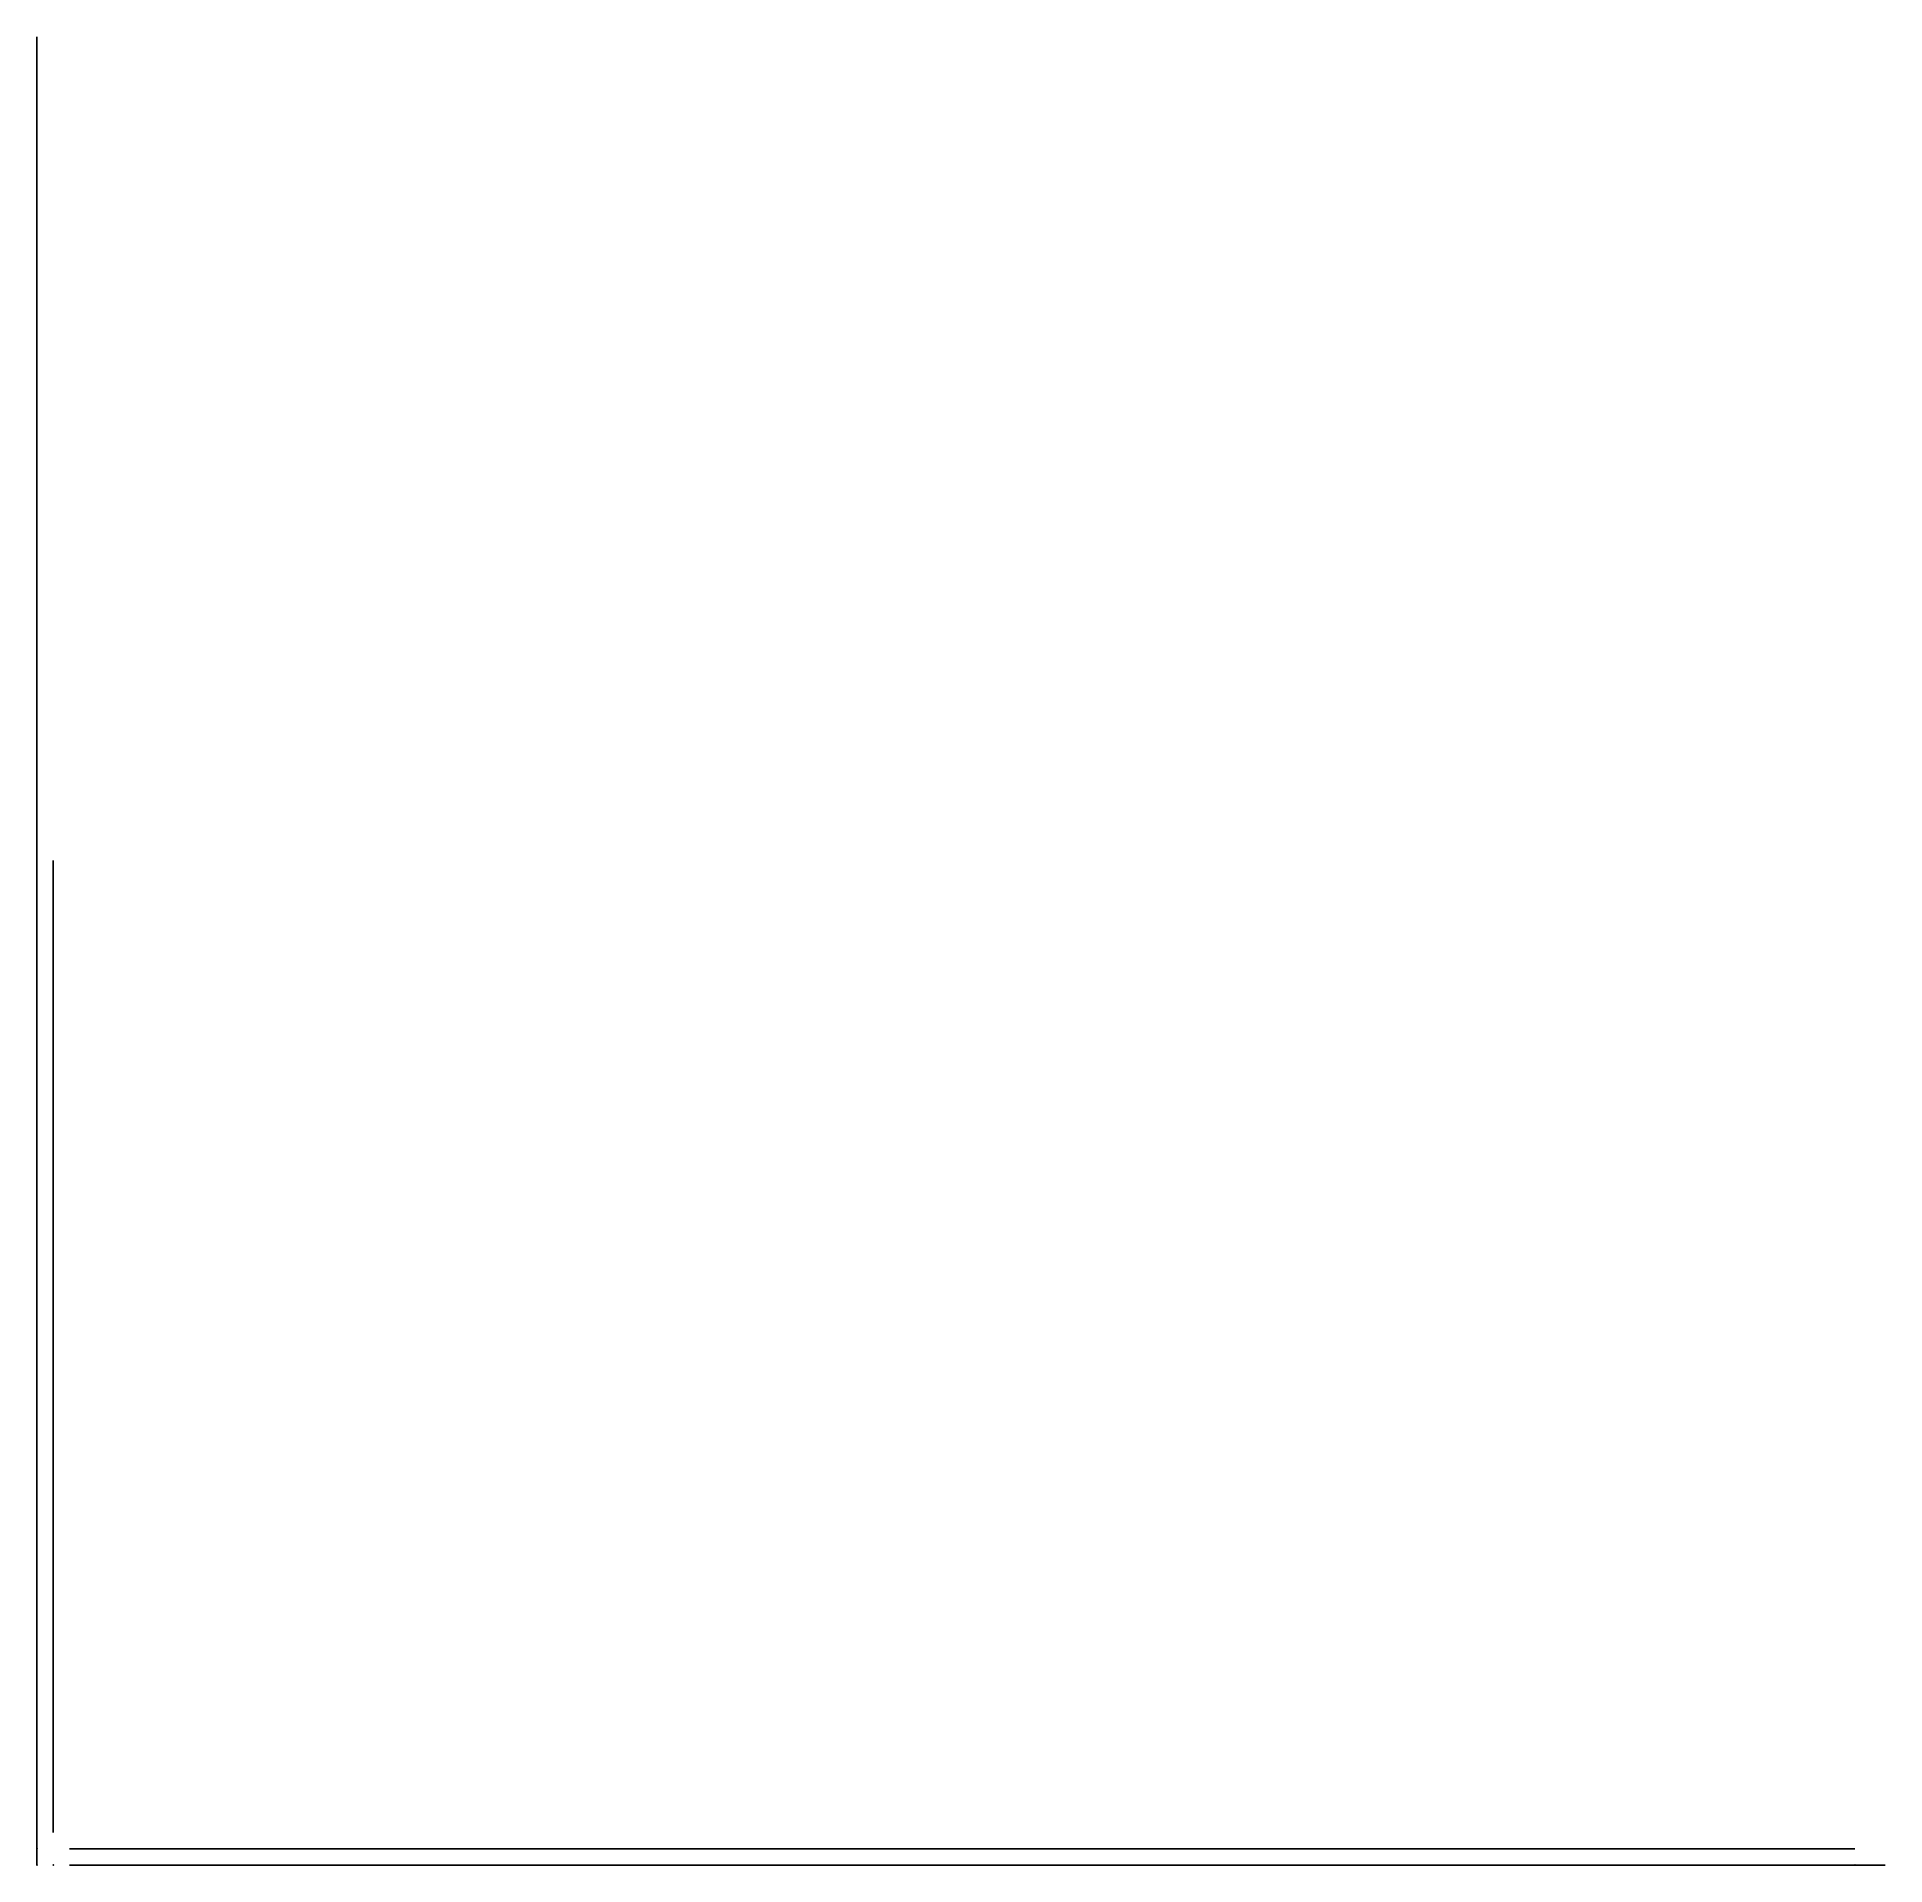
# Model space of a CAD drawing. Header units: centimetres. Extents: x 0 to 9.2, y 0 to 9.1.
import ezdxf

# ---------------------------------------------------------------- set-up
doc = ezdxf.new("R2010")
doc.units = ezdxf.units.CM
doc.header["$MEASUREMENT"] = 0
for name, color, linetype in [('X-Y- Corner (x1) v1_Sketch1', 7, 'Continuous'), ('X-Y- Corner (x1) v1_Sketch10', 7, 'Continuous'), ('X-Y- Corner (x1) v1_Sketch2', 7, 'Continuous'), ('X-Y- Corner (x1) v1_Sketch3', 7, 'Continuous'), ('X-Y- Corner (x1) v1_Sketch4', 7, 'Continuous'), ('X-Y- Corner (x1) v1_Sketch5', 7, 'Continuous'), ('X-Y- Corner (x1) v1_Sketch6', 7, 'Continuous'), ('X-Y- Corner (x1) v1_Sketch8', 7, 'Continuous'), ('X-Y- Corner (x1) v1_Sketch9', 7, 'Continuous')]:
    doc.layers.add(name, color=color, linetype=linetype)

msp = doc.modelspace()

# ---------------------------------------------------------------- linework, layer by layer
at = {"layer": 'X-Y- Corner (x1) v1_Sketch1'}
for p, q in [((0, 5, -10.675), (0, 0.85, -10.675)), ((0, 5, -0.675), (0, 5, -10.675)), ((0, 0, -5.675), (0, 5, -5.675)), ((0, 0.85, -0.675), (0, 5, -0.675)), ((0, 0.85, -11.35), (0, 0, -11.35)), ((0, 0.85), (0, 0.85, -11.35)), ((0, 0), (0, 0.85)), ((0, 0.85, -10.675), (0, 0.85, -0.675)), ((0, 0, -11.35), (0, 0))]:
    msp.add_line(p, q, dxfattribs=at)
msp.add_point((0, 0), dxfattribs=at)
at = {"layer": 'X-Y- Corner (x1) v1_Sketch10'}
for p, q in [((0, 5, -1.855), (0, 5, -7.645)), ((0, 5, -8.175), (0, 1.2, -8.175)), ((0, 5, -0.675), (0, 5, -1.675)), ((0, 1.2, -7.825), (0, 5, -7.825)), ((0, 5, -7.825), (0, 5, -8.175)), ((0, 1.2, -8.355), (0, 5, -8.355)), ((0, 0.85, -0.675), (0, 5, -0.675)), ((0, 5, -1.675), (0, 1.2, -1.675)), ((0, 5, -8.355), (0, 5, -10.15)), ((0, 1.2, -10.33), (0, 5, -10.33)), ((0, 5, -10.675), (0, 0.85, -10.675)), ((0, 5, -10.33), (0, 5, -10.675)), ((0, 5, -7.645), (0, 1.2, -7.645)), ((0, 5, -10.15), (0, 1.2, -10.15)), ((0, 1.2, -1.855), (0, 5, -1.855)), ((0, 1.2, -10.15), (0, 1.2, -10.33)), ((0, 1.2, -1.675), (0, 1.2, -1.855)), ((0, 1.2, -7.645), (0, 1.2, -7.825)), ((0, 1.2, -8.175), (0, 1.2, -8.355)), ((0, 0.85, -10.675), (0, 0.85, -11.35)), ((0, 0.85), (0, 0.85, -0.675)), ((0, 0.85, -11.35), (0, 0.16256, -11.35)), ((0, 0.16256), (0, 0.85)), ((0, 0.16256, -11.35), (0, 0.16256))]:
    msp.add_line(p, q, dxfattribs=at)
at = {"layer": 'X-Y- Corner (x1) v1_Sketch10', "extrusion": (-1, -1e-16, 1e-16)}
for centre in [(-2.5, -1.175), (-2.4, -9.2525), (-2.4, -4.75)]:
    msp.add_circle(centre, 0.165, dxfattribs=at)
at = {"layer": 'X-Y- Corner (x1) v1_Sketch10'}
msp.add_point((0, 0, 0), dxfattribs=at)
at = {"layer": 'X-Y- Corner (x1) v1_Sketch2'}
for p, q in [((0, 0.08128, -11.35), (0, 0.08128)), ((0, 0.08128), (0, 0.08128, -0.675)), ((0, 0.08128, -0.675), (0, 0.08128, -10.675)), ((0, 0.08128, -10.675), (0, 0.08128, -11.35)), ((0.16256, 0.08128, -11.35), (0.16256, 0.08128)), ((5, 0.08128, -11.35), (0.16256, 0.08128, -11.35)), ((0.16256, 0.08128), (5, 0.08128)), ((5, 0.08128, -5.675), (0.16256, 0.08128, -5.675)), ((0.85, 0.08128, -0.675), (0.85, 0.08128)), ((5, 0.08128, -10.675), (0.85, 0.08128, -10.675)), ((0.85, 0.08128, -10.675), (0.85, 0.08128, -11.35)), ((5, 0.08128, -0.675), (0.85, 0.08128, -0.675)), ((5, 0.08128), (5, 0.08128, -11.35))]:
    msp.add_line(p, q, dxfattribs=at)
msp.add_point((0, 0.08128), dxfattribs=at)
at = {"layer": 'X-Y- Corner (x1) v1_Sketch3'}
for p, q in [((0.08128, 0.85, -10.675), (0.08128, 5, -10.675)), ((0.08128, 5, -10.675), (0.08128, 5, -0.675)), ((0.08128, 5, -0.675), (0.08128, 0.85, -0.675)), ((0.08128, 5, -7.645), (0.08128, 1.2, -7.645)), ((0.08128, 5, -1.675), (0.08128, 1.2, -1.675)), ((0.08128, 5, -7.825), (0.08128, 5, -7.645)), ((0.08128, 1.2, -1.855), (0.08128, 5, -1.855)), ((0.08128, 5, -1.855), (0.08128, 5, -1.675)), ((0.08128, 1.2, -7.825), (0.08128, 5, -7.825)), ((0.08128, 1.2, -7.645), (0.08128, 1.2, -7.825)), ((0.08128, 1.2, -1.675), (0.08128, 1.2, -1.855)), ((0.08128, 0.16256, -11.35), (0.08128, 0.85, -11.35)), ((0.08128, 0.85, -11.35), (0.08128, 0.85, -10.675)), ((0.08128, 0.85), (0.08128, 0.16256)), ((0.08128, 0.85, -0.675), (0.08128, 0.85)), ((0.08128, 0.16256), (0.08128, 0.16256, -11.35))]:
    msp.add_line(p, q, dxfattribs=at)
msp.add_point((0.08128, 0), dxfattribs=at)
at = {"layer": 'X-Y- Corner (x1) v1_Sketch4'}
for p, q in [((0.08128, 5, -1.855), (0.08128, 1.2, -1.855)), ((0.08128, 1.2, -7.645), (0.08128, 5, -7.645)), ((0.08128, 5, -1.175), (0.08128, 0.16256, -1.175)), ((0.08128, 1.2, -1.675), (0.08128, 5, -1.675)), ((0.08128, 5, -1.675), (0.08128, 5, -0.675)), ((0.08128, 5, -7.645), (0.08128, 5, -1.855)), ((0.08128, 5, -4.75), (0.08128, 0.16256, -4.75)), ((0.08128, 5, -10.175), (0.08128, 0.16256, -10.175)), ((0.08128, 5, -0.675), (0.08128, 0.85, -0.675)), ((0.08128, 5, -10.675), (0.08128, 5, -7.825)), ((0.08128, 0.85, -10.675), (0.08128, 5, -10.675)), ((0.08128, 5, -7.825), (0.08128, 1.2, -7.825)), ((0.08128, 1.2, -7.825), (0.08128, 1.2, -7.645)), ((0.08128, 1.2, -1.855), (0.08128, 1.2, -1.675)), ((0.08128, 0.85, -11.35), (0.08128, 0.85, -10.675)), ((0.08128, 0.85), (0.08128, 0.16256)), ((0.08128, 0.85, -0.675), (0.08128, 0.85)), ((0.08128, 0.16256, -11.35), (0.08128, 0.85, -11.35)), ((0.08128, 0.16256), (0.08128, 0.16256, -11.35))]:
    msp.add_line(p, q, dxfattribs=at)
at = {"layer": 'X-Y- Corner (x1) v1_Sketch4', "extrusion": (1, 0, 0)}
for centre in [(3.75, -1.175, 0.08128), (3.75, -10.175, 0.08128), (2.5, -1.175, 0.08128), (2.5, -10.175, 0.08128)]:
    msp.add_circle(centre, 0.165, dxfattribs=at)
at = {"layer": 'X-Y- Corner (x1) v1_Sketch4'}
msp.add_point((0.08128, 0), dxfattribs=at)
at = {"layer": 'X-Y- Corner (x1) v1_Sketch5'}
for p, q in [((0.85, 0), (0.16256, 0)), ((0.16256, 0), (0.16256, 0, -11.35)), ((0.16256, 0, -11.35), (0.85, 0, -11.35)), ((5, 0, -0.675), (0.85, 0, -0.675)), ((0.85, 0, -11.35), (0.85, 0, -10.675)), ((0.85, 0, -10.675), (5, 0, -10.675)), ((0.85, 0, -0.675), (0.85, 0)), ((5, 0, -10.675), (7.95, 0, -10.675)), ((5, 0, -10.675), (5, 0, -0.675)), ((7.95, 0, -0.675), (5, 0, -0.675)), ((7.95, 0, -6.25), (7.95, 0, -3.515)), ((7.95, 0, -1.015), (7.95, 0, -0.675)), ((7.95, 0, -10.675), (7.95, 0, -9.75)), ((8.55, 0, -6.55), (8.25, 0, -6.55)), ((8.25, 0, -3.215), (8.55, 0, -3.215)), ((8.25, 0, -9.45), (8.55, 0, -9.45)), ((8.55, 0, -1.315), (8.25, 0, -1.315)), ((9.05, 0, -8.95), (9.05, 0, -7.05)), ((9.05, 0, -2.715), (9.05, 0, -1.815))]:
    msp.add_line(p, q, dxfattribs=at)
at = {"layer": 'X-Y- Corner (x1) v1_Sketch5', "extrusion": (-1e-16, -1, 0)}
for centre, radius, start, end in [((8.25, -1.015), 0.3, 180, 270), ((8.25, -3.515), 0.3, 90, 180), ((8.25, -6.25), 0.3, 180, 270), ((8.25, -9.75), 0.3, 90, 180), ((8.55, -2.715), 0.5, 270, 360), ((8.55, -8.95), 0.5, 270, 360), ((8.55, -7.05), 0.5, 0, 90), ((8.55, -1.815), 0.5, 0, 90)]:
    msp.add_arc(centre, radius, start, end, dxfattribs=at)
at = {"layer": 'X-Y- Corner (x1) v1_Sketch5'}
for p in [(0, 0), (9.05, 0, -6.55), (9.05, 0, -1.315), (9.05, 0, -9.45), (9.05, 0, -3.215)]:
    msp.add_point(p, dxfattribs=at)
at = {"layer": 'X-Y- Corner (x1) v1_Sketch6'}
for p, q in [((0.16256, 0), (0.16256, 0, -11.35)), ((0.16256, 0, -11.35), (0.85, 0, -11.35)), ((0.85, 0), (0.16256, 0)), ((9.2, 0, -10.675), (0.8, 0, -10.675)), ((0.8, 0, -10.675), (0.8, 0, -0.675)), ((0.85, 0, -11.35), (0.85, 0, -10.675)), ((0.85, 0, -0.675), (0.85, 0)), ((7.95, 0, -0.675), (0.85, 0, -0.675)), ((0.85, 0, -10.675), (7.95, 0, -10.675)), ((0.8, 0, -0.675), (9.2, 0, -0.675)), ((1.5, 0, -10.275), (1.5, 0, -9.925)), ((1.7, 0, -2.2382), (2.2, 0, -2.2382)), ((1.7, 0, -2.0582), (1.7, 0, -2.2382)), ((1.7, 0, -8.7382), (2.2, 0, -8.7382)), ((1.7, 0, -8.5582), (1.7, 0, -8.7382)), ((1.7, 0, -7.2618), (1.7, 0, -7.4418)), ((2.2, 0, -7.2618), (1.7, 0, -7.2618)), ((2.4, 0, -8.5582), (1.7, 0, -8.5582)), ((2.4, 0, -2.0582), (1.7, 0, -2.0582)), ((1.7, 0, -7.4418), (2.4, 0, -7.4418)), ((9.2, 0, -7.645), (1.7, 0, -7.645)), ((1.7, 0, -1.675), (1.7, 0, -1.855)), ((1.7, 0, -8.175), (1.7, 0, -8.355)), ((1.7, 0, -7.825), (9.2, 0, -7.825)), ((9.2, 0, -1.675), (1.7, 0, -1.675)), ((1.7, 0, -1.855), (9.2, 0, -1.855)), ((1.7, 0, -7.645), (1.7, 0, -7.825)), ((1.7, 0, -8.355), (9.2, 0, -8.355)), ((9.2, 0, -8.175), (1.7, 0, -8.175)), ((2.2, 0, -2.855), (8, 0, -2.855)), ((2.2, 0, -6.645), (2.2, 0, -7.2618)), ((2.2, 0, -8.7382), (2.2, 0, -9.355)), ((2.2, 0, -9.355), (8, 0, -9.355)), ((2.2, 0, -2.2382), (2.2, 0, -2.855)), ((8, 0, -6.645), (2.2, 0, -6.645)), ((7.8, 0, -9.155), (2.4, 0, -9.155)), ((2.4, 0, -2.655), (2.4, 0, -2.0582)), ((2.4, 0, -9.155), (2.4, 0, -8.5582)), ((7.8, 0, -2.655), (2.4, 0, -2.655)), ((2.4, 0, -7.4418), (2.4, 0, -6.845)), ((2.4, 0, -6.845), (7.8, 0, -6.845)), ((2.4, 0, -8.955), (7.8, 0, -8.955)), ((2.4, 0, -7.045), (7.8, 0, -7.045)), ((2.4, 0, -2.455), (7.8, 0, -2.455)), ((5, 0, -10.275), (5, 0, -9.925)), ((8.5, 0, -8.5582), (7.8, 0, -8.5582)), ((7.8, 0, -7.4418), (8.5, 0, -7.4418)), ((7.8, 0, -8.5582), (7.8, 0, -9.155)), ((7.8, 0, -6.845), (7.8, 0, -7.4418)), ((8.5, 0, -2.0582), (7.8, 0, -2.0582)), ((7.8, 0, -2.0582), (7.8, 0, -2.655)), ((7.95, 0, -6.25), (7.95, 0, -3.515)), ((7.95, 0, -10.675), (7.95, 0, -9.75)), ((7.95, 0, -1.015), (7.95, 0, -0.675)), ((8, 0, -8.7382), (8.5, 0, -8.7382)), ((8.5, 0, -7.2618), (8, 0, -7.2618)), ((8, 0, -2.2382), (8.5, 0, -2.2382)), ((8, 0, -9.355), (8, 0, -8.7382)), ((8, 0, -7.2618), (8, 0, -6.645)), ((8, 0, -2.855), (8, 0, -2.2382)), ((8.235, 0, -8.9382), (8.235, 0, -9.45038)), ((8.235, 0, -7.0618), (8.235, 0, -6.54962)), ((8.565, 0, -9.5), (8.235, 0, -9.45038)), ((8.565, 0, -6.5), (8.235, 0, -6.54962)), ((8.25, 0, -9.45), (8.55, 0, -9.45)), ((8.55, 0, -1.315), (8.25, 0, -1.315)), ((8.25, 0, -3.215), (8.55, 0, -3.215)), ((8.55, 0, -6.55), (8.25, 0, -6.55)), ((8.5, 0, -8.7382), (8.5, 0, -8.5582)), ((8.5, 0, -7.4418), (8.5, 0, -7.2618)), ((8.5, 0, -2.2382), (8.5, 0, -2.0582)), ((8.565, 0, -8.9382), (8.565, 0, -9.5)), ((8.565, 0, -7.0618), (8.565, 0, -6.5)), ((9.05, 0, -2.715), (9.05, 0, -1.815)), ((9.05, 0, -8.95), (9.05, 0, -7.05)), ((9.2, 0, -8.355), (9.2, 0, -10.675)), ((9.2, 0, -7.825), (9.2, 0, -8.175)), ((9.2, 0, -1.855), (9.2, 0, -7.645)), ((9.2, 0, -0.675), (9.2, 0, -1.675))]:
    msp.add_line(p, q, dxfattribs=at)
at = {"layer": 'X-Y- Corner (x1) v1_Sketch6', "extrusion": (-1e-16, -1, 0)}
for centre, radius in [((1.5, -1.075), 0.165), ((1.5, -5.675), 0.165), ((1.5, -10.275), 0.165), ((1.5, -9.925), 0.165), ((1.8, -2.6382), 0.165), ((1.8, -7.0618), 0.165), ((1.8, -8.9382), 0.165), ((1.8, -8.9382), 0.125), ((1.8, -2.6382), 0.125), ((1.8, -7.0618), 0.125), ((2.8, -8.955), 0.165), ((2.8, -2.455), 0.165), ((2.8, -7.045), 0.165), ((5, -9.925), 0.165), ((5, -1.075), 0.165), ((5, -10.275), 0.165), ((5.1, -7.045), 0.165), ((5.1, -2.455), 0.165), ((5.1, -8.955), 0.165), ((7.4, -2.455), 0.165), ((7.4, -7.045), 0.165), ((7.4, -8.955), 0.165), ((8.4, -2.6382), 0.165), ((8.4, -7.0618), 0.165), ((8.4, -8.9382), 0.165), ((8.4, -7.0618), 0.125), ((8.4, -2.6382), 0.125), ((8.4, -8.9382), 0.125)]:
    msp.add_circle(centre, radius, dxfattribs=at)
for centre, radius, start, end in [((8.25, -6.25), 0.3, 180, 270), ((8.25, -1.015), 0.3, 180, 270), ((8.25, -9.75), 0.3, 90, 180), ((8.25, -3.515), 0.3, 90, 180), ((8.55, -2.715), 0.5, 270, 360), ((8.55, -8.95), 0.5, 270, 360), ((8.55, -1.815), 0.5, 0, 90), ((8.55, -7.05), 0.5, 0, 90)]:
    msp.add_arc(centre, radius, start, end, dxfattribs=at)
at = {"layer": 'X-Y- Corner (x1) v1_Sketch6'}
msp.add_point((0, 0), dxfattribs=at)
at = {"layer": 'X-Y- Corner (x1) v1_Sketch8'}
for p, q in [((0, 0.9, -0.675), (0, 9.1, -0.675)), ((0, 9.1, -0.675), (0, 9.1, -10.675)), ((0, 9.1, -10.675), (0, 0.9, -10.675)), ((0, 1.2, -7.825), (0, 8.8, -7.825)), ((0, 8.8, -10.15), (0, 1.2, -10.15)), ((0, 8.8, -1.675), (0, 1.2, -1.675)), ((0, 1.2, -10.33), (0, 8.8, -10.33)), ((0, 8.8, -7.645), (0, 1.2, -7.645)), ((0, 8.8, -1.855), (0, 8.8, -1.675)), ((0, 1.2, -1.855), (0, 8.8, -1.855)), ((0, 8.8, -8.175), (0, 1.2, -8.175)), ((0, 8.8, -10.33), (0, 8.8, -10.15)), ((0, 1.2, -8.355), (0, 8.8, -8.355)), ((0, 8.8, -7.825), (0, 8.8, -7.645)), ((0, 8.8, -8.355), (0, 8.8, -8.175)), ((0, 1.2, -7.825), (0, 5, -7.825)), ((0, 5, -10.675), (0, 0.85, -10.675)), ((0, 5, -7.825), (0, 5, -10.675)), ((0, 5, -1.675), (0, 1.2, -1.675)), ((0, 0.85, -0.675), (0, 5, -0.675)), ((0, 5, -0.675), (0, 5, -1.675)), ((0, 1.2, -1.855), (0, 5, -1.855)), ((0, 5, -1.855), (0, 5, -7.645)), ((0, 5, -7.645), (0, 1.2, -7.645)), ((0, 1.2, -7.645), (0, 1.2, -7.825)), ((0, 1.2, -10.15), (0, 1.2, -10.33)), ((0, 1.2, -1.675), (0, 1.2, -1.855)), ((0, 1.2, -7.645), (0, 1.2, -7.825)), ((0, 1.2, -1.675), (0, 1.2, -1.855)), ((0, 1.2, -8.175), (0, 1.2, -8.355)), ((0, 0.9, -10.675), (0, 0.9, -0.675)), ((0, 0.85, -11.35), (0, 0.16256, -11.35)), ((0, 0.16256), (0, 0.85)), ((0, 0.85), (0, 0.85, -0.675)), ((0, 0.85, -10.675), (0, 0.85, -11.35)), ((0, 0.16256, -11.35), (0, 0.16256))]:
    msp.add_line(p, q, dxfattribs=at)
at = {"layer": 'X-Y- Corner (x1) v1_Sketch8', "extrusion": (-1, 0, 0)}
for centre, radius in [((-8.85, -0.975), 0.08), ((-8.8, -3.65), 0.08), ((-8.8, -5.675), 0.08), ((-7.5, -1.175), 0.3), ((-6.25, -1.175), 0.3), ((-5, -0.975), 0.08), ((-3.75, -1.175), 0.3), ((-2.5, -1.175), 0.3), ((-2.5, -1.175), 0.165), ((-1.2, -5.675), 0.08), ((-1.2, -3.65), 0.08), ((-1.15, -0.975), 0.08)]:
    msp.add_circle(centre, radius, dxfattribs=at)
at = {"layer": 'X-Y- Corner (x1) v1_Sketch8'}
msp.add_point((0, 0), dxfattribs=at)
at = {"layer": 'X-Y- Corner (x1) v1_Sketch9'}
for p, q in [((0.16256, 0.08128, -11.35), (0.16256, 0.08128)), ((0.16256, 0.08128), (0.85, 0.08128)), ((0.85, 0.08128, -11.35), (0.16256, 0.08128, -11.35)), ((7.95, 0.08128, -10.675), (0.85, 0.08128, -10.675)), ((0.85, 0.08128), (0.85, 0.08128, -0.675)), ((0.85, 0.08128, -10.675), (0.85, 0.08128, -11.35)), ((0.85, 0.08128, -0.675), (7.95, 0.08128, -0.675)), ((3.85, 0.08128, -4.675), (0.85, 0.08128, -4.675)), ((0.85, 0.08128, -3.175), (3.85, 0.08128, -3.175)), ((0.85, 0.08128, -4.675), (0.85, 0.08128, -3.175)), ((3.85, 0.08128, -3.175), (3.85, 0.08128, -4.675)), ((7.95, 0.08128, -9.75), (7.95, 0.08128, -10.675)), ((7.95, 0.08128, -0.675), (7.95, 0.08128, -1.015)), ((7.95, 0.08128, -3.515), (7.95, 0.08128, -6.25)), ((8.235, 0.08128, -6.54962), (8.235, 0.08128, -7.0618)), ((8.235, 0.08128, -8.9382), (8.235, 0.08128, -9.45038)), ((8.25, 0.08128, -1.315), (8.55, 0.08128, -1.315)), ((8.55, 0.08128, -3.215), (8.25, 0.08128, -3.215)), ((8.565, 0.08128, -7.0618), (8.565, 0.08128, -6.55023)), ((8.565, 0.08128, -9.44977), (8.565, 0.08128, -8.9382)), ((9.05, 0.08128, -1.815), (9.05, 0.08128, -2.715)), ((9.05, 0.08128, -7.05), (9.05, 0.08128, -8.95))]:
    msp.add_line(p, q, dxfattribs=at)
at = {"layer": 'X-Y- Corner (x1) v1_Sketch9', "extrusion": (0, 1, 0)}
for centre in [(-1.5, -1.075, 0.08128), (-1.5, -5.675, 0.08128), (-1.5, -9.925, 0.08128), (-1.8, -8.9382, 0.08128), (-1.8, -7.0618, 0.08128), (-1.8, -2.6382, 0.08128), (-2.8, -7.045, 0.08128), (-2.8, -2.455, 0.08128), (-2.8, -8.955, 0.08128), (-5, -9.925, 0.08128), (-5, -1.075, 0.08128), (-5.1, -8.955, 0.08128), (-5.1, -2.455, 0.08128), (-5.1, -7.045, 0.08128), (-7.4, -8.955, 0.08128), (-7.4, -2.455, 0.08128), (-7.4, -7.045, 0.08128), (-8.4, -2.6382, 0.08128)]:
    msp.add_circle(centre, 0.165, dxfattribs=at)
for centre, radius, start, end in [((-8.25, -9.75, 0.08128), 0.3, 0, 87.134016), ((-8.25, -3.515, 0.08128), 0.3, 360, 90), ((-8.25, -6.25, 0.08128), 0.3, 272.865984, 360), ((-8.25, -1.015, 0.08128), 0.3, 270, 0), ((-8.4, -7.0618, 0.08128), 0.165, 180, 0), ((-8.4, -8.9382, 0.08128), 0.165, 360, 180), ((-8.55, -1.815, 0.08128), 0.5, 90, 180), ((-8.55, -2.715, 0.08128), 0.5, 180, 270), ((-8.55, -7.05, 0.08128), 0.5, 91.719131, 180), ((-8.55, -8.95, 0.08128), 0.5, 180, 268.280869)]:
    msp.add_arc(centre, radius, start, end, dxfattribs=at)
at = {"layer": 'X-Y- Corner (x1) v1_Sketch9'}
msp.add_point((0, 0.08128), dxfattribs=at)

doc.saveas('drawing.dxf')
